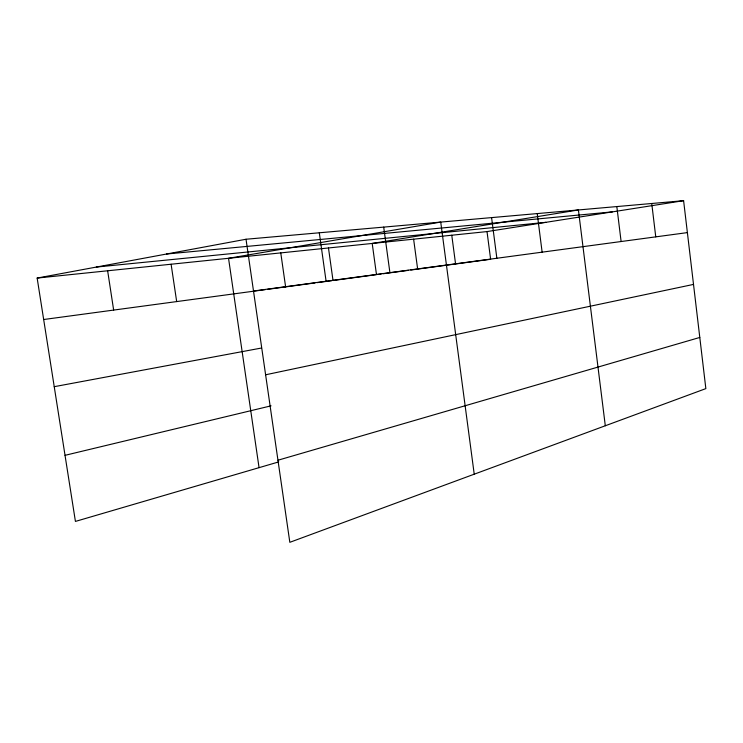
<?xml version="1.0" encoding="UTF-8"?>
<svg xmlns="http://www.w3.org/2000/svg" width="743" height="743" viewBox="0 0 743 743"><rect width="100%" height="100%" fill="white"/><g stroke="black" fill="none" stroke-linecap="round" stroke-linejoin="round"><path stroke-width="1.11" d="M278.718 461.905L75.424 521.419L37.15 278.068L246.017 239.246L683.606 200.684L705.85 388.617L289.826 542.316L246.017 239.246M277.966 460.223L699.795 337.452M65.031 455.329L271.065 405.836M265.613 374.788L693.516 284.411M54.23 386.685L261.545 348.021M37.15 278.068L487.018 231.584L683.606 200.684M253.502 291.015L687.386 232.605M43.67 319.518L265.316 289.631M267.573 289.333L314.958 282.944M317.215 282.637L331.889 280.659M377.63 274.492L381.057 274.028M383.342 273.721L408.501 270.331M410.786 270.025L490.621 259.261L487.018 231.584M96.293 267.071L545.91 222.333M166.543 254.013L612.455 211.866M107.642 270.786L113.651 310.082M171.104 264.229L176.676 301.584M259.056 467.663L228.538 258.295L440.729 222.083L474.229 474.192M280.77 252.899L285.618 286.9M328.471 247.967L333.022 280.51L376.487 274.65L372.206 243.453L578.407 209.953L605.304 425.758M319.304 232.782L326.093 281.244M383.704 227.107L389.908 272.653M413.619 239.172L417.65 269.096M451.772 235.234L455.57 263.988M491.587 217.606L496.863 258.248M537.226 213.585L542.13 252.156M616.829 206.563L621.111 241.521M651.741 203.489L655.753 236.859"/></g></svg>
